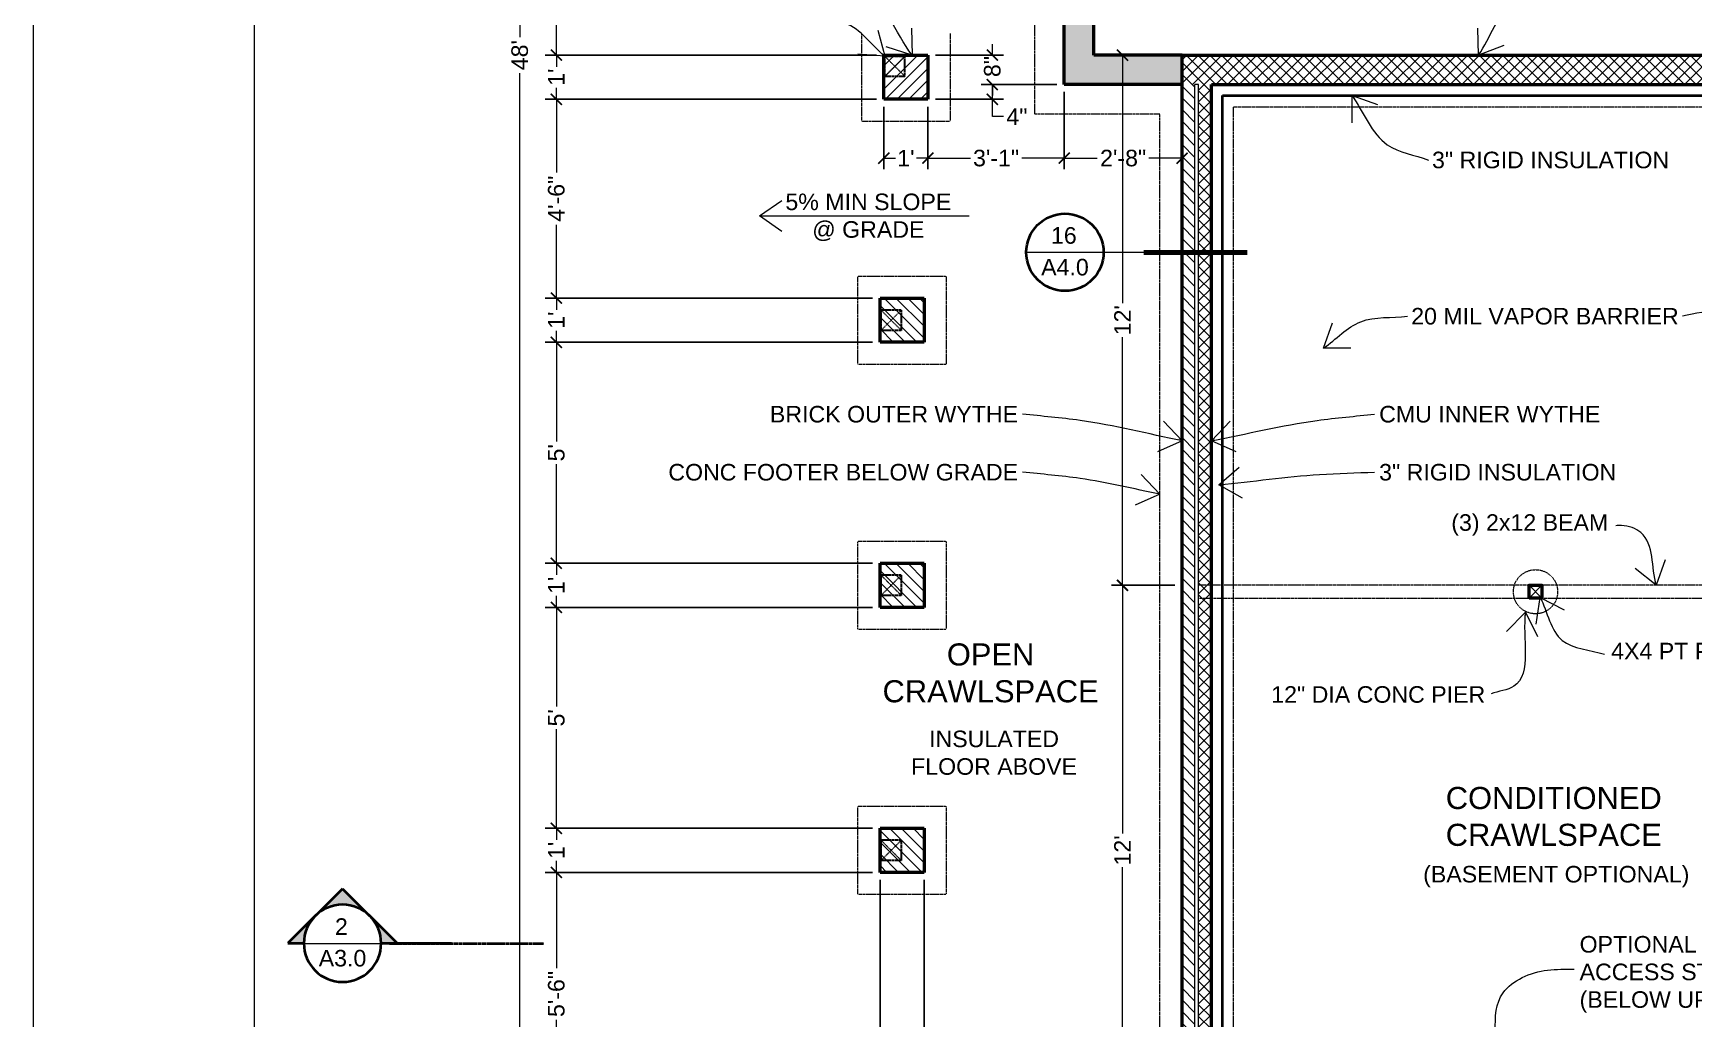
# Model space of a CAD drawing. Header units: inches. Extents: x -4969 to 16721, y 2489 to 24693.
# Drawn here: x 3348 to 3799, y 7323.5 to 7591.2 of the extents above; entities that cross this region are included whole.
import ezdxf

# ---------------------------------------------------------------- set-up
doc = ezdxf.new("R2010")
doc.units = ezdxf.units.IN
doc.header["$MEASUREMENT"] = 0
doc.linetypes.add('CENTER', pattern=[2, 1.25, -0.25, 0.25, -0.25])
doc.linetypes.add('DASHED2', pattern=[0.375, 0.25, -0.125])
doc.layers.get('0').update_dxf_attribs({"lineweight": 5})
doc.layers.add('0-NPLT', color=1, linetype='Continuous', plot=False)
for name, color, linetype, lineweight in [('1', 1, 'Continuous', 9), ('2', 6, 'Continuous', 20), ('3', 3, 'Continuous', 30), ('4', 2, 'Continuous', 40), ('5', 4, 'Continuous', 50), ('A-DIMSx', 7, 'Continuous', 9), ('A-LINK', 7, 'Continuous', 40), ('A-TEXTx', 7, 'Continuous', 20)]:
    doc.layers.add(name, color=color, linetype=linetype, lineweight=lineweight)
doc.styles.get("Standard").update_dxf_attribs({"font": 'Arial.ttf'})
doc.dimstyles.get("Standard").update_dxf_attribs({"dimtxt": 3, "dimasz": 2, "dimexe": 0.03125, "dimexo": 0.0625, "dimgap": 0.03125, "dimtad": 0, "dimtoh": 1, "dimdec": 4, "dimlfac": 0.99985, "dimzin": 0, "dimdsep": 46, "dimlunit": 4, "dimtxsty": 'Standard', "dimblk": 'ARCHTICK', "dimblk1": 'ARCHTICK', "dimblk2": 'ARCHTICK', "dimcen": 0.09, "dimclrt": 256, "dimadec": 0, "dimazin": 0, "dimtfac": 1, "dimtdec": 4, "dimtofl": 0, "dimtmove": 0, "dimatfit": 3, "dimfxl": 1, "dimtolj": 1, "dimtzin": 0, "dimarcsym": 0})
pattern_1 = [(135, (10429.2713, 7009.2746), (-1.59099026, -1.59099026), []), (225, (10429.2713, 7009.2746), (1.59099026, -1.59099026), [])]

# ---------------------------------------------------------------- blocks, each defined once
blk = doc.blocks.new('BORDER 11X17')
at = {"layer": '0-NPLT', "lineweight": 9, "ltscale": 0.1}
blk.add_lwpolyline([(29864.74, -10461.77), (29048.74, -10461.77), (29048.74, -10989.77), (29864.74, -10989.77), (29864.74, -10461.77)], dxfattribs=at)
blk.add_lwpolyline([(29792.74, -10473.77), (29078.74, -10473.77), (29078.74, -10977.77), (29792.74, -10977.77)], close=True, dxfattribs=at)
blk = doc.blocks.new('_ArchTick')
at = {"color": 0, "linetype": 'ByBlock', "lineweight": 0, "const_width": 0.15}
blk.add_lwpolyline([(-0.5, -0.5), (0.5, 0.5)], dxfattribs=at)
blk = doc.blocks.new('*D720')
at = {"layer": 'A-DIMSx', "color": 0, "lineweight": -2, "ltscale": 0.1, "transparency": 16777216}
for p, q in [((3658, 7441.27), (3640.82, 7441.27)), ((3658, 7297.27), (3640.82, 7297.27))]:
    blk.add_line(p, q, dxfattribs=at)
at = {"layer": 'A-DIMSx', "color": 0, "lineweight": 5, "ltscale": 0.1, "transparency": 16777216}
for p, q in [((3643.82, 7441.27), (3643.82, 7373.88)), ((3643.82, 7297.27), (3643.82, 7364.67))]:
    blk.add_line(p, q, dxfattribs=at)
at = {"layer": 'Defpoints', "color": 0, "ltscale": 0.1, "transparency": 16777216}
for p in [(3643.82, 7441.27), (3660, 7441.27), (3660, 7297.27)]:
    blk.add_point(p, dxfattribs=at)
at = {"layer": 'A-DIMSx', "color": 0, "lineweight": 5, "ltscale": 0.1, "transparency": 16777216, "xscale": 3, "yscale": 3, "zscale": 3}
for p, rotation in [((3643.82, 7441.27), 90), ((3643.82, 7297.27), 270)]:
    blk.add_blockref('_ArchTick', p, dxfattribs=dict(at, rotation=rotation))
at = {"layer": 'A-DIMSx', "ltscale": 0.1, "transparency": 16777216, "insert": (3643.82, 7369.27), "char_height": 4.5, "attachment_point": 5, "rotation": 90}
blk.add_mtext("\\A1;12'", dxfattribs=at)
blk = doc.blocks.new('*D721')
at = {"layer": 'A-DIMSx', "color": 0, "lineweight": -2, "ltscale": 0.1, "transparency": 16777216}
for p, q in [((3638, 7585.27), (3646.82, 7585.27)), ((3658, 7441.27), (3640.82, 7441.27))]:
    blk.add_line(p, q, dxfattribs=at)
at = {"layer": 'A-DIMSx', "color": 0, "lineweight": 5, "ltscale": 0.1, "transparency": 16777216}
for p, q in [((3643.82, 7585.27), (3643.82, 7517.88)), ((3643.82, 7441.27), (3643.82, 7508.67))]:
    blk.add_line(p, q, dxfattribs=at)
at = {"layer": 'Defpoints', "color": 0, "ltscale": 0.1, "transparency": 16777216}
for p in [(3636, 7585.27), (3643.82, 7585.27), (3660, 7441.27)]:
    blk.add_point(p, dxfattribs=at)
at = {"layer": 'A-DIMSx', "color": 0, "lineweight": 5, "ltscale": 0.1, "transparency": 16777216, "xscale": 3, "yscale": 3, "zscale": 3}
for p, rotation in [((3643.82, 7585.27), 90), ((3643.82, 7441.27), 270)]:
    blk.add_blockref('_ArchTick', p, dxfattribs=dict(at, rotation=rotation))
at = {"layer": 'A-DIMSx', "ltscale": 0.1, "transparency": 16777216, "insert": (3643.82, 7513.27), "char_height": 4.5, "attachment_point": 5, "rotation": 90}
blk.add_mtext("\\A1;12'", dxfattribs=at)
blk = doc.blocks.new('Section Callout')
at = {"layer": 'A-LINK', "ltscale": 0.1}
h = blk.add_hatch(color=152, dxfattribs=at)
h.paths.add_polyline_path([(1891.06, 7392.5), (1883.64, 7385.08), (1891.06, 7377.65, -0.198912), (1887.98, 7385.08, -0.198912)])
h.paths.add_polyline_path([(1898.48, 7399.92), (1891.06, 7392.5, -0.198912), (1898.48, 7395.58)])
h.paths.add_polyline_path([(1891.06, 7377.65), (1898.48, 7370.23), (1898.48, 7374.58, -0.198912)])
at = {"layer": 'A-LINK', "color": 152, "ltscale": 0.1}
for p, q in [((1883.64, 7385.08), (1898.48, 7399.92)), ((1898.48, 7399.92), (1898.48, 7395.58)), ((1883.64, 7385.08), (1898.48, 7370.23)), ((1898.48, 7374.58), (1898.48, 7370.23)), ((1898.48, 7370.23), (1898.48, 7355.49))]:
    blk.add_line(p, q, dxfattribs=at)
blk.add_circle((1898.48, 7385.08), 10.5, dxfattribs=at)
blk = doc.blocks.new('*D761')
at = {"layer": 'A-DIMSx', "color": 0, "lineweight": -2, "ltscale": 0.25, "transparency": 16777216}
for p, q in [((3575.97, 7363.27), (3487.07, 7363.27)), ((3562, 7297.27), (3487.07, 7297.27))]:
    blk.add_line(p, q, dxfattribs=at)
at = {"layer": 'A-DIMSx', "color": 0, "lineweight": 5, "ltscale": 0.25, "transparency": 16777216}
for p, q in [((3490.07, 7363.27), (3490.07, 7337.26)), ((3490.07, 7297.27), (3490.07, 7323.29))]:
    blk.add_line(p, q, dxfattribs=at)
at = {"layer": 'Defpoints', "color": 0, "ltscale": 0.25, "transparency": 16777216}
for p in [(3490.07, 7363.27), (3577.97, 7363.27), (3564, 7297.27)]:
    blk.add_point(p, dxfattribs=at)
at = {"layer": 'A-DIMSx', "color": 0, "lineweight": 5, "ltscale": 0.25, "transparency": 16777216, "xscale": 3, "yscale": 3, "zscale": 3}
for p, rotation in [((3490.07, 7363.27), 90), ((3490.07, 7297.27), 270)]:
    blk.add_blockref('_ArchTick', p, dxfattribs=dict(at, rotation=rotation))
at = {"layer": 'A-DIMSx', "ltscale": 0.25, "transparency": 16777216, "insert": (3490.07, 7330.27), "char_height": 4.5, "attachment_point": 5, "rotation": 90}
blk.add_mtext('\\A1;5\'-6"', dxfattribs=at)
blk = doc.blocks.new('*D762')
at = {"layer": 'A-DIMSx', "color": 0, "lineweight": -2, "ltscale": 0.25, "transparency": 16777216}
for p, q in [((3575.97, 7435.27), (3487.07, 7435.27)), ((3575.97, 7375.27), (3487.07, 7375.27))]:
    blk.add_line(p, q, dxfattribs=at)
at = {"layer": 'A-DIMSx', "color": 0, "lineweight": 5, "ltscale": 0.25, "transparency": 16777216}
for p, q in [((3490.07, 7435.27), (3490.07, 7408.35)), ((3490.07, 7375.27), (3490.07, 7402.2))]:
    blk.add_line(p, q, dxfattribs=at)
at = {"layer": 'Defpoints', "color": 0, "ltscale": 0.25, "transparency": 16777216}
for p in [(3490.07, 7435.27), (3577.97, 7435.27), (3577.97, 7375.27)]:
    blk.add_point(p, dxfattribs=at)
at = {"layer": 'A-DIMSx', "color": 0, "lineweight": 5, "ltscale": 0.25, "transparency": 16777216, "xscale": 3, "yscale": 3, "zscale": 3}
for p, rotation in [((3490.07, 7435.27), 90), ((3490.07, 7375.27), 270)]:
    blk.add_blockref('_ArchTick', p, dxfattribs=dict(at, rotation=rotation))
at = {"layer": 'A-DIMSx', "ltscale": 0.25, "transparency": 16777216, "insert": (3490.07, 7405.27), "char_height": 4.5, "attachment_point": 5, "rotation": 90}
blk.add_mtext("\\A1;5'", dxfattribs=at)
blk = doc.blocks.new('*D763')
at = {"layer": 'A-DIMSx', "color": 0, "lineweight": -2, "ltscale": 0.25, "transparency": 16777216}
for p, q in [((3575.97, 7507.27), (3487.07, 7507.27)), ((3575.97, 7447.27), (3487.07, 7447.27))]:
    blk.add_line(p, q, dxfattribs=at)
at = {"layer": 'A-DIMSx', "color": 0, "lineweight": 5, "ltscale": 0.25, "transparency": 16777216}
for p, q in [((3490.07, 7507.27), (3490.07, 7480.35)), ((3490.07, 7447.27), (3490.07, 7474.2))]:
    blk.add_line(p, q, dxfattribs=at)
at = {"layer": 'Defpoints', "color": 0, "ltscale": 0.25, "transparency": 16777216}
for p in [(3490.07, 7507.27), (3577.97, 7507.27), (3577.97, 7447.27)]:
    blk.add_point(p, dxfattribs=at)
at = {"layer": 'A-DIMSx', "color": 0, "lineweight": 5, "ltscale": 0.25, "transparency": 16777216, "xscale": 3, "yscale": 3, "zscale": 3}
for p, rotation in [((3490.07, 7507.27), 90), ((3490.07, 7447.27), 270)]:
    blk.add_blockref('_ArchTick', p, dxfattribs=dict(at, rotation=rotation))
at = {"layer": 'A-DIMSx', "ltscale": 0.25, "transparency": 16777216, "insert": (3490.07, 7477.27), "char_height": 4.5, "attachment_point": 5, "rotation": 90}
blk.add_mtext("\\A1;5'", dxfattribs=at)
blk = doc.blocks.new('*D764')
at = {"layer": 'A-DIMSx', "color": 0, "lineweight": -2, "ltscale": 0.25, "transparency": 16777216}
for p, q in [((3577, 7573.27), (3487.07, 7573.27)), ((3575.97, 7519.27), (3487.07, 7519.27))]:
    blk.add_line(p, q, dxfattribs=at)
at = {"layer": 'A-DIMSx', "color": 0, "lineweight": 5, "ltscale": 0.25, "transparency": 16777216}
for p, q in [((3490.07, 7573.27), (3490.07, 7553.35)), ((3490.07, 7519.27), (3490.07, 7539.2))]:
    blk.add_line(p, q, dxfattribs=at)
at = {"layer": 'Defpoints', "color": 0, "ltscale": 0.25, "transparency": 16777216}
for p in [(3490.07, 7573.27), (3579, 7573.27), (3577.97, 7519.27)]:
    blk.add_point(p, dxfattribs=at)
at = {"layer": 'A-DIMSx', "color": 0, "lineweight": 5, "ltscale": 0.25, "transparency": 16777216, "xscale": 3, "yscale": 3, "zscale": 3}
for p, rotation in [((3490.07, 7573.27), 90), ((3490.07, 7519.27), 270)]:
    blk.add_blockref('_ArchTick', p, dxfattribs=dict(at, rotation=rotation))
at = {"layer": 'A-DIMSx', "ltscale": 0.25, "transparency": 16777216, "insert": (3490.07, 7546.27), "char_height": 4.5, "attachment_point": 5, "rotation": 90}
blk.add_mtext('\\A1;4\'-6"', dxfattribs=at)
blk = doc.blocks.new('*D765')
at = {"layer": 'A-DIMSx', "color": 0, "lineweight": -2, "ltscale": 0.25, "transparency": 16777216}
for p, q in [((3626, 7873.27), (3487.07, 7873.27)), ((3577, 7585.27), (3487.07, 7585.27))]:
    blk.add_line(p, q, dxfattribs=at)
at = {"layer": 'A-DIMSx', "color": 0, "lineweight": 5, "ltscale": 0.25, "transparency": 16777216}
for p, q in [((3490.07, 7873.27), (3490.07, 7734.13)), ((3490.07, 7585.27), (3490.07, 7724.42))]:
    blk.add_line(p, q, dxfattribs=at)
at = {"layer": 'Defpoints', "color": 0, "ltscale": 0.25, "transparency": 16777216}
for p in [(3490.07, 7873.27), (3628, 7873.27), (3579, 7585.27)]:
    blk.add_point(p, dxfattribs=at)
at = {"layer": 'A-DIMSx', "color": 0, "lineweight": 5, "ltscale": 0.25, "transparency": 16777216, "xscale": 3, "yscale": 3, "zscale": 3}
for p, rotation in [((3490.07, 7873.27), 90), ((3490.07, 7585.27), 270)]:
    blk.add_blockref('_ArchTick', p, dxfattribs=dict(at, rotation=rotation))
at = {"layer": 'A-DIMSx', "ltscale": 0.25, "transparency": 16777216, "insert": (3490.07, 7729.27), "char_height": 4.5, "attachment_point": 5, "rotation": 90}
blk.add_mtext("\\A1;24'", dxfattribs=at)
blk = doc.blocks.new('*D766')
at = {"layer": 'A-DIMSx', "color": 0, "lineweight": -2, "ltscale": 0.25, "transparency": 16777216}
for p, q in [((3626, 7873.27), (3477.14, 7873.27)), ((3562, 7297.27), (3477.14, 7297.27))]:
    blk.add_line(p, q, dxfattribs=at)
at = {"layer": 'A-DIMSx', "color": 0, "lineweight": 5, "ltscale": 0.25, "transparency": 16777216}
for p, q in [((3480.14, 7873.27), (3480.14, 7590.18)), ((3480.14, 7297.27), (3480.14, 7580.37))]:
    blk.add_line(p, q, dxfattribs=at)
at = {"layer": 'Defpoints', "color": 0, "ltscale": 0.25, "transparency": 16777216}
for p in [(3480.14, 7873.27), (3628, 7873.27), (3564, 7297.27)]:
    blk.add_point(p, dxfattribs=at)
at = {"layer": 'A-DIMSx', "color": 0, "lineweight": 5, "ltscale": 0.25, "transparency": 16777216, "xscale": 3, "yscale": 3, "zscale": 3}
for p, rotation in [((3480.14, 7873.27), 90), ((3480.14, 7297.27), 270)]:
    blk.add_blockref('_ArchTick', p, dxfattribs=dict(at, rotation=rotation))
at = {"layer": 'A-DIMSx', "ltscale": 0.25, "transparency": 16777216, "insert": (3480.14, 7585.27), "char_height": 4.5, "attachment_point": 5, "rotation": 90}
blk.add_mtext("\\A1;48'", dxfattribs=at)
blk = doc.blocks.new('*D802')
at = {"layer": 'A-DIMSx', "color": 0, "lineweight": -2, "ltscale": 0.25, "transparency": 16777216}
for p, q in [((3575.97, 7375.27), (3487.07, 7375.27)), ((3575.97, 7363.27), (3487.07, 7363.27))]:
    blk.add_line(p, q, dxfattribs=at)
at = {"layer": 'A-DIMSx', "color": 0, "lineweight": 5, "ltscale": 0.25, "transparency": 16777216}
for p, q in [((3490.07, 7375.27), (3490.07, 7372.13)), ((3490.07, 7363.27), (3490.07, 7366.42))]:
    blk.add_line(p, q, dxfattribs=at)
at = {"layer": 'Defpoints', "color": 0, "ltscale": 0.25, "transparency": 16777216}
for p in [(3490.07, 7375.27), (3577.97, 7375.27), (3577.97, 7363.27)]:
    blk.add_point(p, dxfattribs=at)
at = {"layer": 'A-DIMSx', "color": 0, "lineweight": 5, "ltscale": 0.25, "transparency": 16777216, "xscale": 3, "yscale": 3, "zscale": 3}
for p, rotation in [((3490.07, 7375.27), 90), ((3490.07, 7363.27), 270)]:
    blk.add_blockref('_ArchTick', p, dxfattribs=dict(at, rotation=rotation))
at = {"layer": 'A-DIMSx', "ltscale": 0.25, "transparency": 16777216, "insert": (3490.07, 7369.27), "char_height": 4.5, "attachment_point": 5, "rotation": 90}
blk.add_mtext("\\A1;1'", dxfattribs=at)
blk = doc.blocks.new('*D803')
at = {"layer": 'A-DIMSx', "color": 0, "lineweight": -2, "ltscale": 0.25, "transparency": 16777216}
for p, q in [((3577, 7585.27), (3487.07, 7585.27)), ((3577, 7573.27), (3487.07, 7573.27))]:
    blk.add_line(p, q, dxfattribs=at)
at = {"layer": 'A-DIMSx', "color": 0, "lineweight": 5, "ltscale": 0.25, "transparency": 16777216}
for p, q in [((3490.07, 7585.27), (3490.07, 7582.13)), ((3490.07, 7573.27), (3490.07, 7576.42))]:
    blk.add_line(p, q, dxfattribs=at)
at = {"layer": 'Defpoints', "color": 0, "ltscale": 0.25, "transparency": 16777216}
for p in [(3490.07, 7585.27), (3579, 7585.27), (3579, 7573.27)]:
    blk.add_point(p, dxfattribs=at)
at = {"layer": 'A-DIMSx', "color": 0, "lineweight": 5, "ltscale": 0.25, "transparency": 16777216, "xscale": 3, "yscale": 3, "zscale": 3}
for p, rotation in [((3490.07, 7585.27), 90), ((3490.07, 7573.27), 270)]:
    blk.add_blockref('_ArchTick', p, dxfattribs=dict(at, rotation=rotation))
at = {"layer": 'A-DIMSx', "ltscale": 0.25, "transparency": 16777216, "insert": (3490.07, 7579.27), "char_height": 4.5, "attachment_point": 5, "rotation": 90}
blk.add_mtext("\\A1;1'", dxfattribs=at)
blk = doc.blocks.new('*D804')
at = {"layer": 'A-DIMSx', "color": 0, "lineweight": -2, "ltscale": 0.25, "transparency": 16777216}
for p, q in [((3575.97, 7519.27), (3487.07, 7519.27)), ((3575.97, 7507.27), (3487.07, 7507.27))]:
    blk.add_line(p, q, dxfattribs=at)
at = {"layer": 'A-DIMSx', "color": 0, "lineweight": 5, "ltscale": 0.25, "transparency": 16777216}
for p, q in [((3490.07, 7519.27), (3490.07, 7516.13)), ((3490.07, 7507.27), (3490.07, 7510.42))]:
    blk.add_line(p, q, dxfattribs=at)
at = {"layer": 'Defpoints', "color": 0, "ltscale": 0.25, "transparency": 16777216}
for p in [(3577.97, 7519.27), (3490.07, 7507.27), (3577.97, 7507.27)]:
    blk.add_point(p, dxfattribs=at)
at = {"layer": 'A-DIMSx', "color": 0, "lineweight": 5, "ltscale": 0.25, "transparency": 16777216, "xscale": 3, "yscale": 3, "zscale": 3}
for p, rotation in [((3490.07, 7519.27), 90), ((3490.07, 7507.27), 270)]:
    blk.add_blockref('_ArchTick', p, dxfattribs=dict(at, rotation=rotation))
at = {"layer": 'A-DIMSx', "ltscale": 0.25, "transparency": 16777216, "insert": (3490.07, 7513.27), "char_height": 4.5, "attachment_point": 5, "rotation": 90}
blk.add_mtext("\\A1;1'", dxfattribs=at)
blk = doc.blocks.new('*D805')
at = {"layer": 'A-DIMSx', "color": 0, "lineweight": -2, "ltscale": 0.25, "transparency": 16777216}
for p, q in [((3575.97, 7447.27), (3487.07, 7447.27)), ((3575.97, 7435.27), (3487.07, 7435.27))]:
    blk.add_line(p, q, dxfattribs=at)
at = {"layer": 'A-DIMSx', "color": 0, "lineweight": 5, "ltscale": 0.25, "transparency": 16777216}
for p, q in [((3490.07, 7447.27), (3490.07, 7444.13)), ((3490.07, 7435.27), (3490.07, 7438.42))]:
    blk.add_line(p, q, dxfattribs=at)
at = {"layer": 'Defpoints', "color": 0, "ltscale": 0.25, "transparency": 16777216}
for p in [(3577.97, 7447.27), (3490.07, 7435.27), (3577.97, 7435.27)]:
    blk.add_point(p, dxfattribs=at)
at = {"layer": 'A-DIMSx', "color": 0, "lineweight": 5, "ltscale": 0.25, "transparency": 16777216, "xscale": 3, "yscale": 3, "zscale": 3}
for p, rotation in [((3490.07, 7447.27), 90), ((3490.07, 7435.27), 270)]:
    blk.add_blockref('_ArchTick', p, dxfattribs=dict(at, rotation=rotation))
at = {"layer": 'A-DIMSx', "ltscale": 0.25, "transparency": 16777216, "insert": (3490.07, 7441.27), "char_height": 4.5, "attachment_point": 5, "rotation": 90}
blk.add_mtext("\\A1;1'", dxfattribs=at)
blk = doc.blocks.new('*D806')
at = {"layer": 'A-DIMSx', "color": 0, "lineweight": -2, "ltscale": 0.25, "transparency": 16777216}
for p, q in [((3628, 7575.27), (3628, 7554.29)), ((3660, 7575.27), (3660, 7554.29))]:
    blk.add_line(p, q, dxfattribs=at)
at = {"layer": 'A-DIMSx', "color": 0, "lineweight": 5, "ltscale": 0.25, "transparency": 16777216}
for p, q in [((3628, 7557.29), (3636.98, 7557.29)), ((3660, 7557.29), (3651.02, 7557.29))]:
    blk.add_line(p, q, dxfattribs=at)
at = {"layer": 'Defpoints', "color": 0, "ltscale": 0.25, "transparency": 16777216}
for p in [(3628, 7577.27), (3660, 7577.27), (3660, 7557.29)]:
    blk.add_point(p, dxfattribs=at)
at = {"layer": 'A-DIMSx', "color": 0, "lineweight": 5, "ltscale": 0.25, "transparency": 16777216, "xscale": 3, "yscale": 3, "zscale": 3, "rotation": 180}
blk.add_blockref('_ArchTick', (3628, 7557.29), dxfattribs=at)
at = {"layer": 'A-DIMSx', "color": 0, "lineweight": 5, "ltscale": 0.25, "transparency": 16777216, "xscale": 3, "yscale": 3, "zscale": 3}
blk.add_blockref('_ArchTick', (3660, 7557.29), dxfattribs=at)
at = {"layer": 'A-DIMSx', "ltscale": 0.25, "transparency": 16777216, "insert": (3644, 7557.29), "char_height": 4.5, "attachment_point": 5}
blk.add_mtext('\\A1;2\'-8"', dxfattribs=at)
blk = doc.blocks.new('*D807')
at = {"layer": 'A-DIMSx', "color": 0, "lineweight": -2, "ltscale": 0.25, "transparency": 16777216}
for p, q in [((3628, 7575.27), (3628, 7554.29)), ((3591, 7571.27), (3591, 7554.29))]:
    blk.add_line(p, q, dxfattribs=at)
at = {"layer": 'A-DIMSx', "color": 0, "lineweight": 5, "ltscale": 0.25, "transparency": 16777216}
for p, q in [((3591, 7557.29), (3602.52, 7557.29)), ((3628, 7557.29), (3616.48, 7557.29))]:
    blk.add_line(p, q, dxfattribs=at)
at = {"layer": 'Defpoints', "color": 0, "ltscale": 0.25, "transparency": 16777216}
for p in [(3628, 7577.27), (3591, 7573.27), (3591, 7557.29)]:
    blk.add_point(p, dxfattribs=at)
at = {"layer": 'A-DIMSx', "color": 0, "lineweight": 5, "ltscale": 0.25, "transparency": 16777216, "xscale": 3, "yscale": 3, "zscale": 3, "rotation": 180}
blk.add_blockref('_ArchTick', (3591, 7557.29), dxfattribs=at)
at = {"layer": 'A-DIMSx', "color": 0, "lineweight": 5, "ltscale": 0.25, "transparency": 16777216, "xscale": 3, "yscale": 3, "zscale": 3}
blk.add_blockref('_ArchTick', (3628, 7557.29), dxfattribs=at)
at = {"layer": 'A-DIMSx', "ltscale": 0.25, "transparency": 16777216, "insert": (3609.5, 7557.29), "char_height": 4.5, "attachment_point": 5}
blk.add_mtext('\\A1;3\'-1"', dxfattribs=at)
blk = doc.blocks.new('*D808')
at = {"layer": 'A-DIMSx', "color": 0, "lineweight": -2, "ltscale": 0.25, "transparency": 16777216}
for p, q in [((3579, 7571.27), (3579, 7554.29)), ((3591, 7571.27), (3591, 7554.29))]:
    blk.add_line(p, q, dxfattribs=at)
at = {"layer": 'A-DIMSx', "color": 0, "lineweight": 5, "ltscale": 0.25, "transparency": 16777216}
for p, q in [((3579, 7557.29), (3582.14, 7557.29)), ((3591, 7557.29), (3587.86, 7557.29))]:
    blk.add_line(p, q, dxfattribs=at)
at = {"layer": 'Defpoints', "color": 0, "ltscale": 0.25, "transparency": 16777216}
for p in [(3579, 7573.27), (3591, 7573.27), (3579, 7557.29)]:
    blk.add_point(p, dxfattribs=at)
at = {"layer": 'A-DIMSx', "color": 0, "lineweight": 5, "ltscale": 0.25, "transparency": 16777216, "xscale": 3, "yscale": 3, "zscale": 3, "rotation": 180}
blk.add_blockref('_ArchTick', (3579, 7557.29), dxfattribs=at)
at = {"layer": 'A-DIMSx', "color": 0, "lineweight": 5, "ltscale": 0.25, "transparency": 16777216, "xscale": 3, "yscale": 3, "zscale": 3}
blk.add_blockref('_ArchTick', (3591, 7557.29), dxfattribs=at)
at = {"layer": 'A-DIMSx', "ltscale": 0.25, "transparency": 16777216, "insert": (3585, 7557.29), "char_height": 4.5, "attachment_point": 5}
blk.add_mtext("\\A1;1'", dxfattribs=at)
blk = doc.blocks.new('*D809')
at = {"layer": 'A-DIMSx', "color": 0, "lineweight": -2, "ltscale": 0.25, "transparency": 16777216}
for p, q in [((3626, 7577.27), (3605.48, 7577.27)), ((3593, 7573.27), (3611.48, 7573.27))]:
    blk.add_line(p, q, dxfattribs=at)
at = {"layer": 'A-DIMSx', "color": 0, "lineweight": 5, "ltscale": 0.25, "transparency": 16777216}
for p, q in [((3608.48, 7573.27), (3608.48, 7577.27)), ((3608.48, 7568.56), (3608.48, 7573.27)), ((3611.48, 7568.56), (3608.48, 7568.56))]:
    blk.add_line(p, q, dxfattribs=at)
at = {"layer": 'Defpoints', "color": 0, "ltscale": 0.25, "transparency": 16777216}
for p in [(3608.48, 7577.27), (3628, 7577.27), (3591, 7573.27)]:
    blk.add_point(p, dxfattribs=at)
at = {"layer": 'A-DIMSx', "color": 0, "lineweight": 5, "ltscale": 0.25, "transparency": 16777216, "xscale": 3, "yscale": 3, "zscale": 3}
for p, rotation in [((3608.48, 7577.27), 90), ((3608.48, 7573.27), 270)]:
    blk.add_blockref('_ArchTick', p, dxfattribs=dict(at, rotation=rotation))
at = {"layer": 'A-DIMSx', "ltscale": 0.25, "transparency": 16777216, "insert": (3615.16, 7568.56), "char_height": 4.5, "attachment_point": 5}
blk.add_mtext('\\A1;4"', dxfattribs=at)
blk = doc.blocks.new('*D810')
at = {"layer": 'A-DIMSx', "color": 0, "lineweight": 5, "ltscale": 0.25, "transparency": 16777216}
for p, q in [((3608.48, 7585.27), (3608.48, 7588.27)), ((3608.48, 7577.27), (3608.48, 7574.27))]:
    blk.add_line(p, q, dxfattribs=at)
at = {"layer": 'A-DIMSx', "color": 0, "lineweight": -2, "ltscale": 0.25, "transparency": 16777216}
for p, q in [((3593, 7585.27), (3611.48, 7585.27)), ((3626, 7577.27), (3605.48, 7577.27))]:
    blk.add_line(p, q, dxfattribs=at)
at = {"layer": 'Defpoints', "color": 0, "ltscale": 0.25, "transparency": 16777216}
for p in [(3591, 7585.27), (3608.48, 7585.27), (3628, 7577.27)]:
    blk.add_point(p, dxfattribs=at)
at = {"layer": 'A-DIMSx', "color": 0, "lineweight": 5, "ltscale": 0.25, "transparency": 16777216, "xscale": 3, "yscale": 3, "zscale": 3}
for p, rotation in [((3608.48, 7585.27), 270), ((3608.48, 7577.27), 90)]:
    blk.add_blockref('_ArchTick', p, dxfattribs=dict(at, rotation=rotation))
at = {"layer": 'A-DIMSx', "ltscale": 0.25, "transparency": 16777216, "insert": (3608.48, 7582.18), "char_height": 4.5, "attachment_point": 5, "rotation": 90}
blk.add_mtext('\\A1;8"', dxfattribs=at)
blk = doc.blocks.new('*D812')
at = {"layer": 'A-DIMSx', "color": 0, "lineweight": -2, "ltscale": 0.25, "transparency": 16777216}
for p, q in [((3577.97, 7361.27), (3577.97, 7314.1)), ((3589.97, 7361.27), (3589.97, 7314.1))]:
    blk.add_line(p, q, dxfattribs=at)
at = {"layer": 'A-DIMSx', "color": 0, "lineweight": 5, "ltscale": 0.25, "transparency": 16777216}
for p, q in [((3577.97, 7317.1), (3581.11, 7317.1)), ((3589.97, 7317.1), (3586.83, 7317.1))]:
    blk.add_line(p, q, dxfattribs=at)
at = {"layer": 'Defpoints', "color": 0, "ltscale": 0.25, "transparency": 16777216}
for p in [(3577.97, 7363.27), (3589.97, 7363.27), (3589.97, 7317.1)]:
    blk.add_point(p, dxfattribs=at)
at = {"layer": 'A-DIMSx', "color": 0, "lineweight": 5, "ltscale": 0.25, "transparency": 16777216, "xscale": 3, "yscale": 3, "zscale": 3, "rotation": 180}
blk.add_blockref('_ArchTick', (3577.97, 7317.1), dxfattribs=at)
at = {"layer": 'A-DIMSx', "color": 0, "lineweight": 5, "ltscale": 0.25, "transparency": 16777216, "xscale": 3, "yscale": 3, "zscale": 3}
blk.add_blockref('_ArchTick', (3589.97, 7317.1), dxfattribs=at)
at = {"layer": 'A-DIMSx', "ltscale": 0.25, "transparency": 16777216, "insert": (3583.97, 7317.1), "char_height": 4.5, "attachment_point": 5}
blk.add_mtext("\\A1;1'", dxfattribs=at)

msp = doc.modelspace()

# ---------------------------------------------------------------- hatches: boundary and pattern name
at = {"layer": '1', "ltscale": 0.25}
h = msp.add_hatch(dxfattribs=at)
h.set_pattern_fill('AR-CONC', color=256, angle=90, style=0)
h.set_pattern_definition([(140, (95.9965, -2e-12), (0.6275213, 7.172602), [0.75, -8.25]), (85, (95.9965, -2e-12), (-7.5219213, -1.3875133), [0.6, -6.6]), (190.45144, (96.049, 0.598), (-6.8944, 5.7850885), [0.637402, -7.011421]), (136.1842, (93.9965, -2e-12), (1.655193, 10.672413), [1.125, -12.375]), (186.63564, (94.134, 0.889), (-9.741186, 9.34662), [0.956103, -10.517138]), (81.18416, (93.997, -2e-12), (-9.741186, 9.34662), [0.9, -9.9]), (111, (94.4965, 1), (4.026189, 5.9690705), [0.75, -8.25]), (56, (94.4965, 1), (-7.2515005, 2.4331533), [0.6, -6.6]), (161.451445, (94.832, 1.4974), (-3.2253115, 8.402224), [0.637402, -7.011421]), (127.5, (95.9965, -2e-12), (-3.32893854, 0.12159855), [0, -6.52, 0, -6.7, 0, -6.625]), (97.5, (95.9965, -2e-12), (-3.9441171, 2.6306954), [0, -3.82, 0, -6.37, 0, -2.525]), (57.5, (95.9965, -2.23), (0.2255487, 5.3382244), [0, -2.5, 0, -7.8, 0, -10.35]), (47.5, (95.9965, -3.23), (-1.0010498, 5.8318617), [0, -3.25, 0, -5.18, 0, -7.35])])
h.paths.add_polyline_path([(3907.9965993, 7585.2747155), (3851.9965993, 7585.2747155), (3851.9965993, 7577.2747155), (3915.9965993, 7577.2747155), (3915.9965993, 7873.2747155), (3627.9965993, 7873.2747155), (3627.9965993, 7577.2747156), (3659.9965993, 7577.2747155), (3659.9965993, 7585.2747155), (3635.9965993, 7585.2747155), (3635.9965993, 7865.2747155), (3907.9965993, 7865.2747155)])
h = msp.add_hatch(dxfattribs=at)
h.set_pattern_fill('ANSI31', color=256, scale=18, style=0)
h.set_pattern_definition([(45, (3371.9965, 1110.0386), (-1.59099026, 1.59099026), [])])
h.paths.add_polyline_path([(3590.9965993, 7585.2747155), (3590.9965993, 7573.2747155), (3578.9965993, 7573.2747155), (3578.9965993, 7585.2747155)])
h = msp.add_hatch(dxfattribs=at)
h.set_pattern_fill('ANSI37', color=256, scale=18, angle=90, style=0)
h.set_pattern_definition(pattern_1)
h.paths.add_polyline_path([(3851.9965993, 7585.2747155), (3659.9965993, 7585.2747155), (3659.9965993, 7577.2747155), (3851.9965993, 7577.2747155)])
h = msp.add_hatch(dxfattribs=at)
h.set_pattern_fill('ANSI31', color=256, scale=18, angle=90, style=0)
h.set_pattern_definition([(135, (10429.2713, 7009.2746), (-1.59099026, -1.59099026), [])])
h.paths.add_polyline_path([(3659.9965993, 7585.2747155), (3663.4965993, 7581.7747155), (3663.4965993, 7297.2747155), (3659.9965993, 7297.2747155)])
h = msp.add_hatch(dxfattribs=at)
h.set_pattern_fill('ANSI37', color=256, scale=18, angle=90, style=0)
h.set_pattern_definition(pattern_1)
h.paths.add_polyline_path([(3664.4965993, 7580.7747155), (3667.9965993, 7577.2747155), (3667.9965993, 7289.2747155), (3664.4965993, 7292.7747155)])
h = msp.add_hatch(dxfattribs=at)
h.set_pattern_fill('ANSI31', color=256, scale=18, angle=90, style=0)
h.set_pattern_definition([(135, (10429.2713, 7071.2746), (-1.59099026, -1.59099026), [])])
h.paths.add_polyline_path([(3577.9684858, 7519.2747155), (3589.9684858, 7519.2747155), (3589.9684858, 7507.2747155), (3577.9684858, 7507.2747155)])
h = msp.add_hatch(dxfattribs=at)
h.set_pattern_fill('ANSI31', color=256, scale=18, angle=90, style=0)
h.set_pattern_definition([(135, (10429.2713, 6999.2746), (-1.59099026, -1.59099026), [])])
h.paths.add_polyline_path([(3577.9684858, 7447.2747155), (3589.9684858, 7447.2747155), (3589.9684858, 7435.2747155), (3577.9684858, 7435.2747155)])
h = msp.add_hatch(dxfattribs=at)
h.set_pattern_fill('ANSI31', color=256, scale=18, angle=90, style=0)
h.set_pattern_definition([(135, (10429.2713, 7043.2746), (-1.59099026, -1.59099026), [])])
h.paths.add_polyline_path([(3577.9684858, 7375.2747155), (3589.9684858, 7375.2747155), (3589.9684858, 7363.2747155), (3577.9684858, 7363.2747155)])

# ---------------------------------------------------------------- linework, layer by layer
at = {"layer": '1', "linetype": 'DASHED2', "ltscale": 0.05}
for p, q in [((3579.2465993, 7579.4966021), (3584.7465993, 7584.9966021)), ((3584.7465993, 7579.4966021), (3579.2465993, 7584.9966021)), ((3583.7465993, 7510.5247155), (3578.2465993, 7516.0247155)), ((3583.7465993, 7516.0247155), (3578.2465993, 7510.5247155)), ((3583.7465993, 7438.5247155), (3578.2465993, 7444.0247155)), ((3583.7465993, 7444.0247155), (3578.2465993, 7438.5247155)), ((3583.7465993, 7366.5247155), (3578.2465993, 7372.0247155)), ((3583.7465993, 7372.0247155), (3578.2465993, 7366.5247155))]:
    msp.add_line(p, q, dxfattribs=at)
at = {"layer": '1', "ltscale": 0.1}
for p, q in [((3663.4965993, 7293.7747155), (3663.4965993, 7577.2747155)), ((3664.4965993, 7577.2747155), (3663.4965993, 7577.2747155)), ((3664.4965993, 7292.7747155), (3664.4965993, 7577.2747155))]:
    msp.add_line(p, q, dxfattribs=at)
at = {"layer": '2', "linetype": 'DASHED2', "ltscale": 0.2}
for p, q in [((3619.9965993, 7569.2747156), (3619.9965993, 7881.2747155)), ((3572.9965993, 7567.3684655), (3572.9965993, 7591.1809655)), ((3596.9965993, 7591.1809655), (3596.9965993, 7567.3684655)), ((3653.9965993, 7569.2747155), (3619.9965993, 7569.2747156)), ((3653.9965993, 7303.2747155), (3653.9965993, 7569.2747155)), ((3673.9965993, 7283.2747155), (3673.9965993, 7571.2747155)), ((3673.9965993, 7571.2747155), (3837.9965993, 7571.2747155)), ((3596.9028493, 7567.2747155), (3573.0903493, 7567.2747155)), ((3571.9684858, 7501.3684655), (3571.9684858, 7525.1809655)), ((3572.0622358, 7525.2747155), (3595.8747358, 7525.2747155)), ((3595.9684858, 7525.1809655), (3595.9684858, 7501.3684655)), ((3595.8747358, 7501.2747155), (3572.0622358, 7501.2747155)), ((3571.9684858, 7429.3684655), (3571.9684858, 7453.1809655)), ((3572.0622358, 7453.2747155), (3595.8747358, 7453.2747155)), ((3595.9684858, 7453.1809655), (3595.9684858, 7429.3684655)), ((3595.8747358, 7429.2747155), (3572.0622358, 7429.2747155)), ((3571.9684858, 7357.3684655), (3571.9684858, 7381.1809655)), ((3572.0622358, 7381.2747155), (3595.8747358, 7381.2747155)), ((3595.9684858, 7381.1809655), (3595.9684858, 7357.3684655)), ((3595.8747358, 7357.2747155), (3572.0622358, 7357.2747155))]:
    msp.add_line(p, q, dxfattribs=at)
at = {"layer": '2', "color": 152, "ltscale": 0.1}
for p, q in [((3617.7043755, 7531.7232093), (3638.7043755, 7531.7232093)), ((3421.5072252, 7344.0247155), (3442.5072252, 7344.0247155))]:
    msp.add_line(p, q, dxfattribs=at)
at = {"layer": '2', "ltscale": 0.1}
msp.add_line((3638.7062849, 7531.7232093), (3677.6773959, 7531.7265999), dxfattribs=at)
at = {"layer": '2', "linetype": 'DASHED2', "ltscale": 0.3}
for p, q in [((3847.4965993, 7441.2747155), (3664.4965993, 7441.2747155)), ((3664.4965993, 7437.7747155), (3847.4965993, 7437.7747155))]:
    msp.add_line(p, q, dxfattribs=at)
at = {"layer": '2', "ltscale": 0.25}
for p, q in [((3754.2465993, 7441.2747155), (3757.7465993, 7437.7747155)), ((3757.7465993, 7441.2747155), (3754.2465993, 7437.7747155))]:
    msp.add_line(p, q, dxfattribs=at)
at = {"layer": '2', "linetype": 'DASHED2', "ltscale": 0.2}
msp.add_circle((3755.9965993, 7439.5247155), 6, dxfattribs=at)
at = {"layer": '3', "linetype": 'DASHED2', "ltscale": 0.1}
for p, q in [((3579.2465993, 7579.4966021), (3579.2465993, 7584.9966021)), ((3579.2465993, 7584.9966021), (3584.7465993, 7584.9966021)), ((3584.7465993, 7579.4966021), (3584.7465993, 7584.9966021)), ((3584.7465993, 7579.4966021), (3579.2465993, 7579.4966021)), ((3578.2465993, 7510.5247155), (3578.2465993, 7516.0247155)), ((3583.7465993, 7516.0247155), (3578.2465993, 7516.0247155)), ((3583.7465993, 7516.0247155), (3583.7465993, 7510.5247155)), ((3583.7465993, 7510.5247155), (3578.2465993, 7510.5247155)), ((3578.2465993, 7438.5247155), (3578.2465993, 7444.0247155)), ((3583.7465993, 7444.0247155), (3578.2465993, 7444.0247155)), ((3583.7465993, 7444.0247155), (3583.7465993, 7438.5247155)), ((3583.7465993, 7438.5247155), (3578.2465993, 7438.5247155)), ((3578.2465993, 7366.5247155), (3578.2465993, 7372.0247155)), ((3583.7465993, 7372.0247155), (3578.2465993, 7372.0247155)), ((3583.7465993, 7372.0247155), (3583.7465993, 7366.5247155)), ((3583.7465993, 7366.5247155), (3578.2465993, 7366.5247155))]:
    msp.add_line(p, q, dxfattribs=at)
at = {"layer": '4'}
for p, q in [((3670.9965993, 7286.2747155), (3670.9965993, 7574.2747155)), ((3670.9965993, 7574.2747155), (3840.9965993, 7574.2747155))]:
    msp.add_line(p, q, dxfattribs=at)
at = {"layer": '5'}
for p, q in [((3627.9965993, 7577.2747156), (3627.9965993, 7873.2747155)), ((3635.9965993, 7585.2747155), (3635.9965993, 7865.2747155)), ((3578.9965993, 7573.2747155), (3578.9965993, 7585.2747155)), ((3578.9965993, 7585.2747155), (3590.9965993, 7585.2747155)), ((3578.9965993, 7573.2747155), (3578.9965993, 7585.2747155)), ((3578.9965993, 7585.2747155), (3590.9965993, 7585.2747155)), ((3590.9965993, 7585.2747155), (3590.9965993, 7573.2747155)), ((3590.9965993, 7585.2747155), (3590.9965993, 7573.2747155)), ((3659.9965993, 7585.2747155), (3635.9965993, 7585.2747155)), ((3659.9965993, 7297.2747155), (3659.9965993, 7585.2747155)), ((3659.9965993, 7585.2747155), (3851.9965993, 7585.2747155)), ((3659.9965993, 7577.2747155), (3627.9965993, 7577.2747156)), ((3667.9965993, 7289.2747155), (3667.9965993, 7577.2747155)), ((3667.9965993, 7577.2747155), (3843.9965993, 7577.2747155)), ((3590.9965993, 7573.2747155), (3578.9965993, 7573.2747155)), ((3590.9965993, 7573.2747155), (3578.9965993, 7573.2747155)), ((3577.9684858, 7519.2747155), (3589.9684858, 7519.2747155)), ((3577.9684858, 7507.2747155), (3577.9684858, 7519.2747155)), ((3577.9684858, 7519.2747155), (3589.9684858, 7519.2747155)), ((3577.9684858, 7507.2747155), (3577.9684858, 7519.2747155)), ((3589.9684858, 7519.2747155), (3589.9684858, 7507.2747155)), ((3589.9684858, 7519.2747155), (3589.9684858, 7507.2747155)), ((3589.9684858, 7507.2747155), (3577.9684858, 7507.2747155)), ((3589.9684858, 7507.2747155), (3577.9684858, 7507.2747155)), ((3577.9684858, 7447.2747155), (3589.9684858, 7447.2747155)), ((3577.9684858, 7435.2747155), (3577.9684858, 7447.2747155)), ((3577.9684858, 7447.2747155), (3589.9684858, 7447.2747155)), ((3577.9684858, 7435.2747155), (3577.9684858, 7447.2747155)), ((3589.9684858, 7447.2747155), (3589.9684858, 7435.2747155)), ((3589.9684858, 7447.2747155), (3589.9684858, 7435.2747155)), ((3589.9684858, 7435.2747155), (3577.9684858, 7435.2747155)), ((3589.9684858, 7435.2747155), (3577.9684858, 7435.2747155)), ((3577.9684858, 7375.2747155), (3589.9684858, 7375.2747155)), ((3577.9684858, 7363.2747155), (3577.9684858, 7375.2747155)), ((3577.9684858, 7375.2747155), (3589.9684858, 7375.2747155)), ((3577.9684858, 7363.2747155), (3577.9684858, 7375.2747155)), ((3589.9684858, 7375.2747155), (3589.9684858, 7363.2747155)), ((3589.9684858, 7375.2747155), (3589.9684858, 7363.2747155)), ((3589.9684858, 7363.2747155), (3577.9684858, 7363.2747155)), ((3589.9684858, 7363.2747155), (3577.9684858, 7363.2747155))]:
    msp.add_line(p, q, dxfattribs=at)
at = {"layer": '5', "ltscale": 0.1}
for p, q in [((3649.6485072, 7531.9751183), (3677.6773959, 7531.9751183)), ((3649.6485072, 7531.4780815), (3677.6773959, 7531.4780815))]:
    msp.add_line(p, q, dxfattribs=at)
at = {"layer": '5', "flags": 128}
msp.add_lwpolyline([(3754.2465993, 7437.7747155), (3754.2465993, 7441.2747155), (3757.7465993, 7441.2747155), (3757.7465993, 7437.7747155), (3754.2465993, 7437.7747155)], dxfattribs=at)
at = {"layer": 'A-LINK', "color": 152, "linetype": 'CENTER', "ltscale": 0.15}
msp.add_line((3444.7351472, 7344.0247155), (3486.7170427, 7344.0247155), dxfattribs=at)
at = {"layer": 'A-LINK', "color": 152, "ltscale": 0.1}
msp.add_circle((3628.2062846, 7531.7232093), 10.5000003, dxfattribs=at)

# ---------------------------------------------------------------- block references
at = {"ltscale": 0.1, "xscale": 2, "yscale": 2, "zscale": 2}
msp.add_blockref('BORDER 11X17', (-54749.4783869, 28882.0450796), dxfattribs=at)
at = {"color": 152, "ltscale": 0.1, "xscale": -1, "rotation": 89.99999999999984}
msp.add_blockref('Section Callout', (10817.0828089, 9242.5096664), dxfattribs=at)

# ---------------------------------------------------------------- texts
at = {"layer": 'A-LINK', "color": 152, "ltscale": 0.1, "attachment_point": 5}
for s, insert, char_height, width in [('16', (3627.8961415, 7536.2665603), 4.5, 9.771161836), ('{\\H0.75x;A4.0}', (3628.2020268, 7527.6632451), 6, 9.85131083), ('2', (3431.6970821, 7348.5680665), 4.5, 9.771161836), ('{\\H0.75x;A3.0}', (3432.0029674, 7339.9647513), 6, 9.85131083)]:
    msp.add_mtext(s, dxfattribs=dict(at, insert=insert, char_height=char_height, width=width))
at = {"layer": 'A-TEXTx', "ltscale": 0.25, "char_height": 4.5}
for s, insert, attachment_point in [('3" RIGID INSULATION', (3727.8870995, 7556.7673479), 4), ('{20 MIL VAPOR BARRIER}', (3722.2312017, 7514.3290957), 4), ('INSULATED\\PFLOOR ABOVE', (3608.9448706, 7395.7796389), 5), ('(BASEMENT OPTIONAL)', (3725.4829926, 7362.1309847), 4)]:
    msp.add_mtext(s, dxfattribs=dict(at, insert=insert, attachment_point=attachment_point))
at = {"layer": 'A-TEXTx', "ltscale": 0.5, "insert": (3574.8037437, 7541.2178313), "char_height": 4.5, "attachment_point": 5}
msp.add_mtext('{5% MIN SLOPE\\P@ GRADE}', dxfattribs=at)
at = {"layer": 'A-TEXTx', "ltscale": 0.1, "char_height": 4.5}
for s, insert, attachment_point in [('BRICK OUTER WYTHE', (3615.4675817, 7487.7167124), 6), ('CMU INNER WYTHE', (3713.5256169, 7487.7167124), 4), ('CONC FOOTER BELOW GRADE', (3615.4675817, 7471.9598792), 6), ('3" RIGID INSULATION', (3713.5256169, 7471.9598792), 4), ('(3) 2x12 BEAM', (3775.7382107, 7457.6516424), 6), ('{4X4 PT POST }', (3776.5369914, 7423.3778781), 4), ('12" DIA CONC PIER ', (3742.3424001, 7411.5912954), 6)]:
    msp.add_mtext(s, dxfattribs=dict(at, insert=insert, attachment_point=attachment_point))
at = {"layer": 'A-TEXTx', "ltscale": 0.5}
for s, insert, char_height, width, attachment_point in [('OPEN\\PCRAWLSPACE', (3608.0019658, 7425.493892), 6, 104.530359291, 2), ('{CONDITIONED\\PCRAWLSPACE}', (3760.9486003, 7386.5000277), 6, 104.530359291, 2), ('OPTIONAL BASEMENT\\PACCESS STAIRCASE\\P(BELOW UPPER STAIRS) ', (3767.9620642, 7325.1610153), 4.5, 102.747684236, 7)]:
    msp.add_mtext(s, dxfattribs=dict(at, insert=insert, char_height=char_height, width=width, attachment_point=attachment_point))

# ---------------------------------------------------------------- dimensions: what is measured, and where the dimension line sits
at = {"layer": 'A-DIMSx', "ltscale": 0.25}
for base, p1, p2, picture, middle in [((3480.1440302, 7873.2747155), (3563.9965993, 7297.2747155), (3627.9965993, 7873.2747155), '*D766', (3480.1440302, 7585.2747155)), ((3490.0664372, 7873.2747155), (3578.9965993, 7585.2747155), (3627.9965993, 7873.2747155), '*D765', (3490.0664372, 7729.2747155)), ((3490.0664372, 7585.2747155), (3578.9965993, 7573.2747155), (3578.9965993, 7585.2747155), '*D803', (3490.0664372, 7579.2747155)), ((3490.0664372, 7573.2747155), (3577.9684858, 7519.2747155), (3578.9965993, 7573.2747155), '*D764', (3490.0664372, 7546.2747155)), ((3490.0664372, 7507.2747155), (3577.9684858, 7519.2747155), (3577.9684858, 7507.2747155), '*D804', (3490.0664372, 7513.2747155)), ((3490.0664372, 7507.2747155), (3577.9684858, 7447.2747155), (3577.9684858, 7507.2747155), '*D763', (3490.0664372, 7477.2747155)), ((3490.0664372, 7435.2747155), (3577.9684858, 7447.2747155), (3577.9684858, 7435.2747155), '*D805', (3490.0664372, 7441.2747155)), ((3490.0664372, 7435.2747155), (3577.9684858, 7375.2747155), (3577.9684858, 7435.2747155), '*D762', (3490.0664372, 7405.2747155)), ((3490.0664372, 7375.2747155), (3577.9684858, 7363.2747155), (3577.9684858, 7375.2747155), '*D802', (3490.0664372, 7369.2747155)), ((3490.0664372, 7363.2747155), (3563.9965993, 7297.2747155), (3577.9684858, 7363.2747155), '*D761', (3490.0664372, 7330.2747155))]:
    dim = msp.add_linear_dim(base=base, p1=p1, p2=p2, angle=90, dimstyle='Standard', override={"dimtxt": 4.5, "dimasz": 3, "dimexe": 3, "dimexo": 2, "dimgap": 1, "dimlfac": -47.9928, "dimtmove": 1, "dimlwd": 5}, dxfattribs=at)
    dim.commit()
    dim.dimension.update_dxf_attribs({"geometry": picture, "text_midpoint": middle})
for base, p1, p2, picture, middle in [((3608.4832899, 7585.2747155), (3627.9965993, 7577.2747156), (3590.9965993, 7585.2747155), '*D810', (3608.4832899, 7582.1818451)), ((3608.4832899, 7577.2747156), (3590.9965993, 7573.2747155), (3627.9965993, 7577.2747156), '*D809', (3612.6562876, 7568.5626585))]:
    dim = msp.add_linear_dim(base=base, p1=p1, p2=p2, angle=90, dimstyle='Standard', override={"dimtxt": 4.5, "dimasz": 3, "dimexe": 3, "dimexo": 2, "dimgap": 1, "dimlfac": -47.9928, "dimtmove": 1, "dimlwd": 5}, dxfattribs=at)
    dim.commit()
    dim.dimension.update_dxf_attribs({"geometry": picture, "text_midpoint": middle, "dimtype": 160})
at = {"layer": 'A-DIMSx', "ltscale": 0.1}
for base, p1, p2, picture, middle in [((3643.8187982, 7585.2747155), (3659.9965993, 7441.2747155), (3635.9965993, 7585.2747155), '*D721', (3643.8187982, 7513.2747155)), ((3643.8187982, 7441.2747155), (3659.9965993, 7297.2747155), (3659.9965993, 7441.2747155), '*D720', (3643.8187982, 7369.2747155))]:
    dim = msp.add_linear_dim(base=base, p1=p1, p2=p2, angle=90, dimstyle='Standard', override={"dimtxt": 4.5, "dimasz": 3, "dimexe": 3, "dimexo": 2, "dimgap": 1, "dimlfac": -47.9928, "dimlwd": 5}, dxfattribs=at)
    dim.commit()
    dim.dimension.update_dxf_attribs({"geometry": picture, "text_midpoint": middle})
at = {"layer": 'A-DIMSx', "ltscale": 0.25}
for base, p1, p2, picture, middle in [((3590.9965993, 7557.2861147), (3627.9965993, 7577.2747156), (3590.9965993, 7573.2747155), '*D807', (3609.4965993, 7557.2861147)), ((3659.9965993, 7557.2861147), (3627.9965993, 7577.2747156), (3659.9965993, 7577.2747155), '*D806', (3643.9965993, 7557.2861147)), ((3578.9965993, 7557.2861147), (3590.9965993, 7573.2747155), (3578.9965993, 7573.2747155), '*D808', (3584.9965993, 7557.2861147)), ((3589.9684858, 7317.0992101), (3577.9684858, 7363.2747155), (3589.9684858, 7363.2747155), '*D812', (3583.9684858, 7317.0992101))]:
    dim = msp.add_linear_dim(base=base, p1=p1, p2=p2, dimstyle='Standard', override={"dimtxt": 4.5, "dimasz": 3, "dimexe": 3, "dimexo": 2, "dimgap": 1, "dimlfac": -47.9928, "dimtmove": 1, "dimlwd": 5}, dxfattribs=at)
    dim.commit()
    dim.dimension.update_dxf_attribs({"geometry": picture, "text_midpoint": middle})

# ---------------------------------------------------------------- leaders
at = {"layer": 'A-TEXTx', "path_type": 1, "annotation_type": 0, "has_hookline": 1}
for points, hookline_direction, text_width in [([(3740.5364253, 7585.2747155), (3750.1273052, 7599.6380511), (3761.2673529, 7603.7941303)], 0, 73.930764), ([(3706.1561719, 7574.2747155), (3715.7470518, 7560.9234271), (3726.8870995, 7556.7673479)], 0, 63.6292633), ([(3814.7467693, 7526.027343), (3806.0852949, 7517.0248364), (3795.9107897, 7514.3290957)], 1, 72.4021146), ([(3698.4572871, 7505.6605097), (3708.5354401, 7512.867592), (3721.2312017, 7514.3290957)], 0, 72.4021146)]:
    msp.add_leader(points, dimstyle='Standard', override={"dimasz": 6, "dimgap": 1, "dimldrblk": 'Open90', "dimlwd": -1}, dxfattribs=dict(at, hookline_direction=hookline_direction, text_width=text_width))
at = {"layer": 'A-TEXTx', "path_type": 1}
for points, override in [([(3586.6660257, 7585.2747155), (3573.0116063, 7603.5781244), (3561.3887116, 7607.4223196)], {"dimasz": 6, "dimgap": 1, "dimldrblk": 'Open90', "dimlwd": -1}), ([(3579.2465993, 7584.9966021), (3568.4802015, 7593.9351785), (3561.27987, 7595.1151803)], {"dimasz": 6, "dimgap": 1, "dimldrblk": 'Open90', "dimlwd": -1}), ([(3659.9965993, 7480.5506754), (3632.2998119, 7486.0430134), (3616.7106374, 7487.7722706)], {"dimasz": 6, "dimgap": 1, "dimldrblk": 'Open90', "dimlwd": -1}), ([(3667.9965993, 7480.5506754), (3696.6933867, 7486.0430134), (3712.2825611, 7487.7722706)], {"dimasz": 6, "dimgap": 1, "dimldrblk": 'Open90', "dimlwd": -1}), ([(3669.9965993, 7468.525893), (3697.3224843, 7471.3758092), (3712.2825611, 7472.0154373)], {"dimasz": 6, "dimgap": 1, "dimldrblk": 'Open90', "dimlwd": -1}), ([(3653.9965993, 7466.041755), (3632.2998119, 7470.2861801), (3616.7106374, 7472.0154373)], {"dimasz": 6, "dimgap": 1, "dimldrblk": 'Open90', "dimlwd": -1}), ([(3788.7974642, 7441.2747155), (3784.6284504, 7455.5705549), (3779.3786954, 7457.480908), (3777.8092253, 7457.4666751)], {"dimasz": 6, "dimgap": 1, "dimldrblk": 'Open90', "dimlwd": -1}), ([(3757.2577636, 7438.0011115), (3763.2140508, 7426.3136198), (3774.7428147, 7422.537948)], {"dimasz": 6, "dimgap": 1, "dimldrblk": 'Open90', "dimlwd": -1}), ([(3753.2825856, 7433.9880055), (3750.0740341, 7413.835309), (3743.9281358, 7411.8160619)], {"dimasz": 6, "dimgap": 1, "dimldrblk": 'Open90', "dimlwd": -1}), ([(3745.5702167, 7308.4824136), (3747.1919852, 7330.5489416), (3759.2246818, 7336.7600383), (3766.4740546, 7337.0385548)], {"dimasz": 4, "dimgap": 1, "dimldrblk": 'Open90', "dimlwd": -1})]:
    msp.add_leader(points, dimstyle='Standard', override=override, dxfattribs=at)
at = {"layer": 'A-TEXTx'}
msp.add_leader([(3545.2674078, 7541.5834646), (3564.3076573, 7541.5834646), (3602.1702, 7541.5834646)], dimstyle='Standard', override={"dimasz": 6, "dimldrblk": 'Open90', "dimlwd": -1}, dxfattribs=at)

doc.saveas('drawing.dxf')
